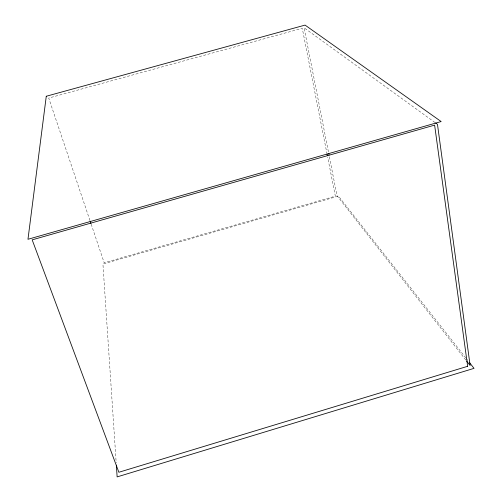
<?xml version="1.0" encoding="UTF-8"?>
<svg xmlns="http://www.w3.org/2000/svg" width="502" height="502" viewBox="0 0 502 502"><rect width="100%" height="100%" fill="white"/><g stroke="black" fill="none" stroke-linecap="round" stroke-linejoin="round"><path stroke-width="0.38" stroke-dasharray="2.51 1.88" d="M434.927 122.469L304.087 27.792L328.584 152.752M465.806 357.907L338.461 196.119L102.929 264.027L116.194 462.813M466.289 358.522L468.711 361.597M465.793 360.003L336.999 195.68L329.337 156.58M89.94 220.491L48.713 98.059L302.267 28.294L326.884 153.235M91.188 224.206L104.184 262.791L335.342 196.156L327.637 157.063"/><path stroke-width="0.75" d="M435.567 122.927L437.468 124.308L470.129 365.544L466.753 361.239M469.677 362.827L474.032 368.361L117.135 476.9L116.351 465.159M90.191 221.238L90.937 223.459M328.735 153.518L329.036 155.049M327.034 154.001L327.335 155.532M46.272 96.258L27.968 239.285L441.145 121.547L305.065 25.1L46.272 96.258M467.651 366.297L118.867 472.263L32.172 239.849L434.619 125.117L467.651 366.297"/></g></svg>
